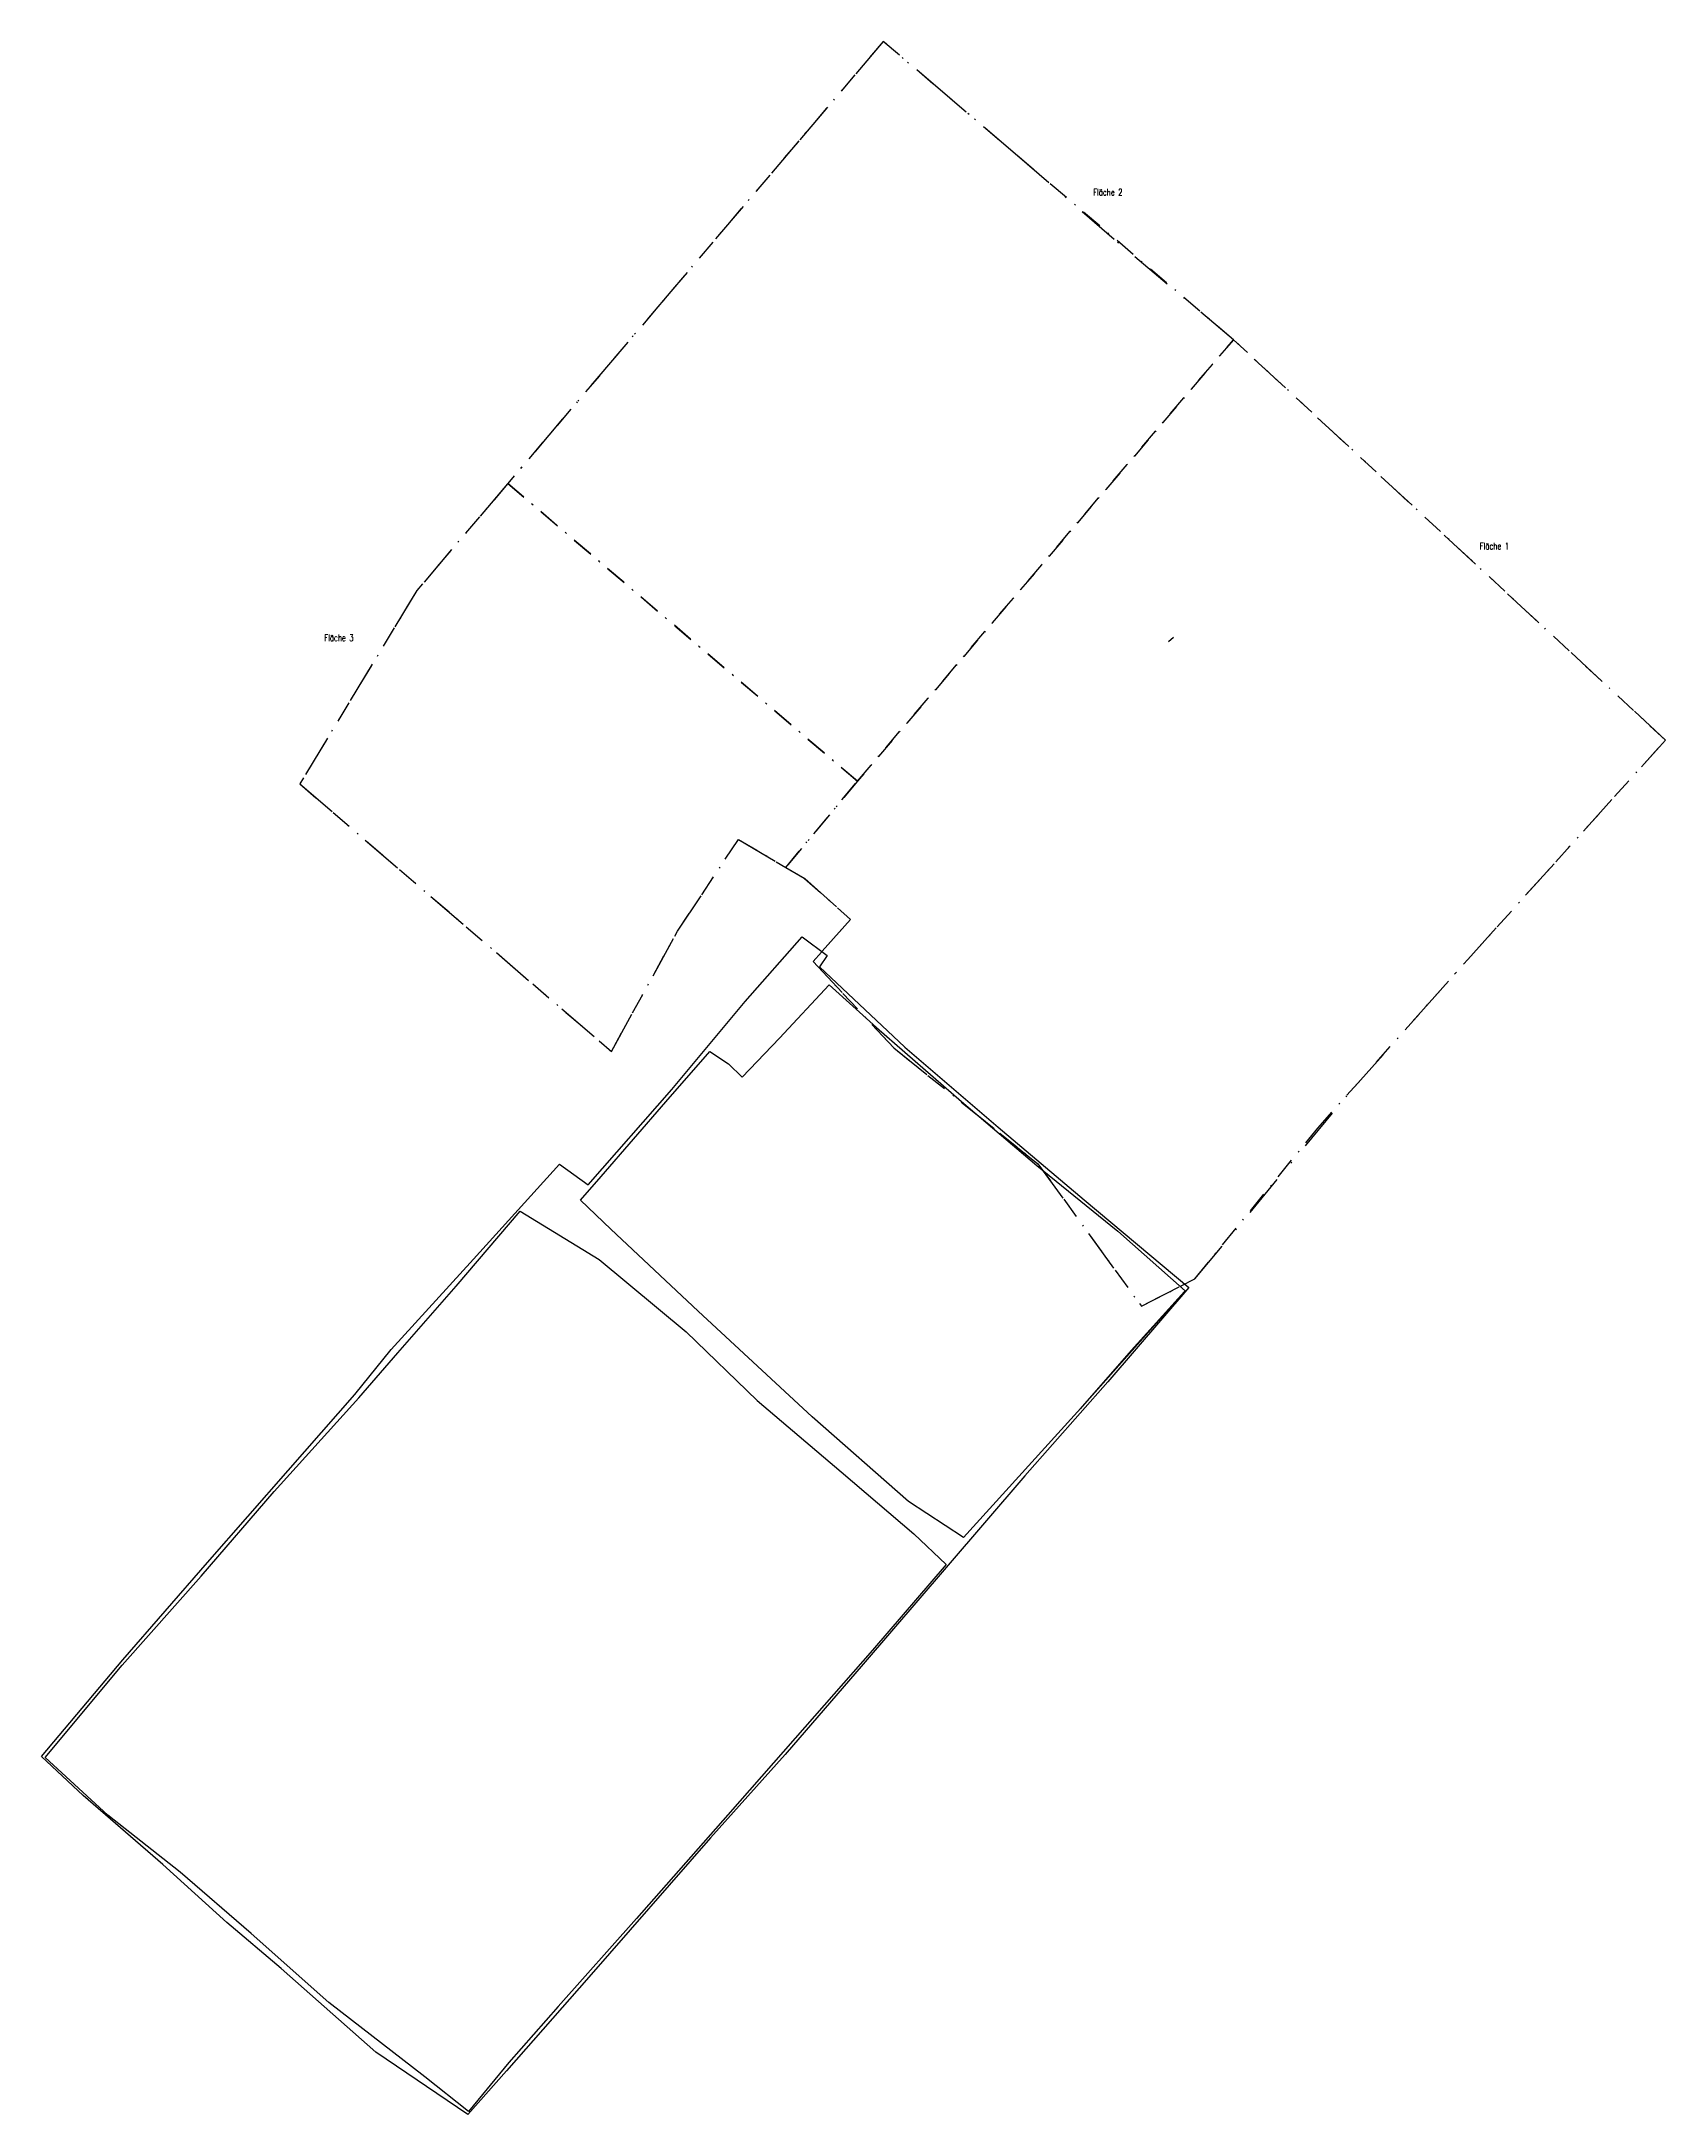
# Model space of a CAD drawing. Header units: metres. Extents: x 4462692 to 4462813, y 5793999 to 5794154.
import ezdxf

# ---------------------------------------------------------------- set-up
doc = ezdxf.new("R2010")
doc.units = ezdxf.units.M
doc.linetypes.add('STRICHPUNKT', pattern=[25.399999999999995, 12.7, -6.349999999999999, 0, -6.349999999999999])
doc.linetypes.add('STRICHPUNKTX2', pattern=[50.8, 25.4, -12.7, 0, -12.7])
for name, color, linetype in [('Flächengrenzen', 1, 'Continuous'), ('GGok', 50, 'Continuous'), ('GGuk', 5, 'Continuous'), ('Grabungsgrenze', 102, 'STRICHPUNKTX2')]:
    doc.layers.add(name, color=color, linetype=linetype)
doc.styles.add('ROMANS', font='ROMANS.shx', dxfattribs={"width": 0.75})

msp = doc.modelspace()

# ---------------------------------------------------------------- linework, layer by layer
at = {"layer": 'Flächengrenzen', "linetype": 'STRICHPUNKT', "ltscale": 0.125, "elevation": 52.20604729101562}
msp.add_lwpolyline([(4462726.946180135, 5794121.278952046), (4462753.060954274, 5794099.048217193), (4462781.134292995, 5794132.022746238), (4462754.987396325, 5794154.293146725)], close=True, dxfattribs=at)
at = {"layer": 'Flächengrenzen', "linetype": 'STRICHPUNKT', "ltscale": 0.125, "extrusion": (0.0052257869319254, 0.0159285599688569, 0.9998594761906598)}
for points, elevation in [([(-2434188.057340569, -6895576.564276193), (-2434189.662469127, -6895576.212089971), (-2434193.875100779, -6895574.381464728), (-2434192.187789481, -6895570.530456454), (-2434199.926229467, -6895566.270976843), (-2434206.38964229, -6895563.834613588), (-2434212.853055116, -6895561.398250333), (-2434223.517012133, -6895553.698790531), (-2434223.517012133, -6895553.698790531), (-2434226.672809316, -6895556.895610889), (-2434231.884430013, -6895570.452308188), (-2434238.603793206, -6895585.914816256), (-2434247.530232919, -6895606.078540496), (-2434207.542706095, -6895624.437306605), (-2434191.147118973, -6895584.348877421), (-2434188.057340569, -6895576.564276193)], 115666.1395318161), ([(-2434159.399127954, -6895597.33132785), (-2434155.444996381, -6895587.631916323), (-2434151.631965571, -6895571.17401735), (-2434179.972000374, -6895559.445580712), (-2434181.868468463, -6895569.509578762), (-2434184.049071919, -6895577.443742821), (-2434188.05734057, -6895576.564276193), (-2434191.147118974, -6895584.348877421), (-2434159.399127954, -6895597.33132785)], 115666.1395318162)]:
    msp.add_lwpolyline(points, close=True, dxfattribs=dict(at, elevation=elevation))
at = {"layer": 'Flächengrenzen', "elevation": 51.17104729101562}
msp.add_lwpolyline([(4462776.288470521, 5794109.479141019), (4462776.671973014, 5794109.795765287)], dxfattribs=at)
at = {"layer": 'GGok'}
msp.add_polyline3d([(4462724.374334056, 5794063.357787609, 52.8397), (4462730.816514985, 5794070.44944222, 52.697), (4462732.943356644, 5794068.905841754, 52.7491), (4462739.186277615, 5794076.03837472, 52.8671), (4462744.685142487, 5794082.607133333, 52.73369999999999), (4462748.936477559, 5794087.423404622, 52.644), (4462750.802530664, 5794086.028259608, 52.6698), (4462750.218652733, 5794085.194884727, 52.60139999999999), (4462756.601058965, 5794079.178645601, 52.6552), (4462763.55866345, 5794073.206536884, 52.6963), (4462769.998189664, 5794067.797050068, 52.7061), (4462777.816929781, 5794061.251197547, 52.64269999999999), (4462771.762260671, 5794054.207045783, 52.651), (4462765.549432479, 5794047.177570689, 52.9326), (4462759.697810051, 5794040.330263775, 53.0274), (4462753.496505823, 5794033.111721236, 52.9272), (4462747.659325363, 5794026.355147336, 53.0207), (4462742.081913492, 5794020.130333803, 53.0679), (4462732.99178857, 5794009.725717699, 53.4017), (4462726.854134267, 5794002.728921903, 53.37939999999999), (4462723.967373754, 5793999.478170629, 53.4377), (4462723.962841129, 5793999.477330803, 53.4303), (4462717.082679041, 5794004.140314788, 53.23789999999999), (4462710.026214337, 5794010.380653177, 53.2479), (4462705.97530359, 5794013.818757533, 53.2535), (4462701.176234767, 5794018.162144576, 53.2271), (4462695.233322572, 5794023.290983771, 53.229), (4462692.120014175, 5794026.221983134, 53.268), (4462698.194016235, 5794033.438886068, 53.2864), (4462704.530203929, 5794040.691011502, 53.3545), (4462710.533961638, 5794047.562451718, 53.2567), (4462715.531631148, 5794053.239467289, 53.0777), (4462718.23607856, 5794056.59811821, 52.982)], close=True, dxfattribs=at)
msp.add_polyline3d([(4462724.374334056, 5794063.357787609, 52.8397), (4462730.816514985, 5794070.44944222, 52.697), (4462732.943356644, 5794068.905841754, 52.7491), (4462739.186277615, 5794076.03837472, 52.8671), (4462744.685142487, 5794082.607133333, 52.73369999999999), (4462748.936477559, 5794087.423404622, 52.644), (4462750.802530664, 5794086.028259608, 52.6698), (4462750.218652733, 5794085.194884727, 52.60139999999999), (4462756.601058965, 5794079.178645601, 52.6552), (4462763.55866345, 5794073.206536884, 52.6963), (4462769.998189664, 5794067.797050068, 52.7061), (4462777.816929781, 5794061.251197547, 52.64269999999999), (4462771.762260671, 5794054.207045783, 52.651), (4462765.549432479, 5794047.177570689, 52.9326), (4462759.697810051, 5794040.330263775, 53.0274), (4462753.496505823, 5794033.111721236, 52.9272), (4462747.659325363, 5794026.355147336, 53.0207), (4462742.081913492, 5794020.130333803, 53.0679), (4462732.99178857, 5794009.725717699, 53.4017), (4462726.854134267, 5794002.728921903, 53.37939999999999), (4462723.967373754, 5793999.478170629, 53.4377), (4462723.962841129, 5793999.477330803, 53.4303), (4462717.082679041, 5794004.140314788, 53.23789999999999), (4462710.026214337, 5794010.380653177, 53.2479), (4462705.97530359, 5794013.818757533, 53.2535), (4462701.176234767, 5794018.162144576, 53.2271), (4462695.233322572, 5794023.290983771, 53.229), (4462692.120014175, 5794026.221983134, 53.268), (4462698.194016235, 5794033.438886068, 53.2864), (4462704.530203929, 5794040.691011502, 53.3545), (4462710.533961638, 5794047.562451718, 53.2567), (4462715.531631148, 5794053.239467289, 53.0777), (4462718.23607856, 5794056.59811821, 52.982)], close=True, dxfattribs=at)
at = {"layer": 'GGuk'}
for points in [[(4462732.375119656, 5794067.76951787, 52.2341), (4462733.916575453, 5794069.53783416, 52.208), (4462738.754522877, 5794075.095325443, 51.9788), (4462742.032958051, 5794078.87352572, 51.966), (4462743.437767556, 5794077.93729036, 51.9095), (4462744.455363576, 5794076.936915114, 51.90319999999999), (4462747.243710965, 5794079.859717386, 51.8771), (4462750.943610958, 5794083.837944618, 51.8759), (4462754.491131958, 5794080.646995054, 51.8129), (4462760.82727837, 5794075.132167286, 51.97589999999999), (4462766.446914198, 5794070.342887156, 52.0747), (4462772.504813449, 5794065.452629157, 52.2717), (4462777.53803607, 5794060.99096596, 52.1781), (4462770.206306376, 5794052.748158068, 52.2273), (4462760.970243762, 5794042.561457108, 52.41789999999999), (4462756.875932781, 5794045.257737804, 52.50849999999999), (4462749.691240951, 5794051.576980025, 52.3746), (4462741.154589945, 5794059.482900762, 52.25929999999999), (4462734.632750978, 5794065.599858722, 52.1326)], [(4462718.731610946, 5794056.357946386, 52.27409999999999), (4462723.09287004, 5794061.331459239, 52.2004), (4462727.872560015, 5794066.932363303, 52.5694), (4462733.762293705, 5794063.326575074, 52.174), (4462740.265410007, 5794057.939711931, 52.3117), (4462745.561757745, 5794052.79919698, 52.29449999999999), (4462751.834139939, 5794047.472776388, 52.59789999999999), (4462757.267501481, 5794042.837125099, 52.47209999999999), (4462759.689842618, 5794040.550872954, 52.6191), (4462754.175911222, 5794034.164403123, 52.52439999999999), (4462748.413842071, 5794027.59658086, 52.5662), (4462743.376749528, 5794021.850455561, 52.5934), (4462736.569781731, 5794014.125720244, 52.6271), (4462730.705512988, 5794007.53456274, 52.7577), (4462727.032513872, 5794003.367246871, 52.69639999999999), (4462724.009087928, 5793999.70302104, 52.7734), (4462720.759818559, 5794002.285305586, 52.812), (4462713.582265451, 5794007.835511206, 52.9427), (4462707.780777273, 5794013.007535443, 52.9273), (4462702.470237221, 5794017.577871098, 52.9549), (4462697.065283306, 5794021.842730091, 52.849), (4462692.392629525, 5794026.148535531, 52.7805), (4462698.142260028, 5794033.033530206, 52.6494), (4462704.045836754, 5794039.670246711, 52.61829999999999), (4462709.487992281, 5794045.994362114, 52.5984), (4462715.81138376, 5794053.012153901, 52.3841)]]:
    msp.add_polyline3d(points, close=True, dxfattribs=at)
msp.add_polyline3d([(4462777.4919926, 5794060.928843348, 52.1381), (4462773.509048687, 5794056.524887623, 52.2231), (4462769.701151566, 5794052.183681164, 52.2524), (4462769.701151566, 5794052.183681164, 52.2524), (4462769.701151566, 5794052.183681164, 52.2524), (4462769.701151566, 5794052.183681164, 52.2524), (4462769.701151566, 5794052.183681164, 52.2524), (4462769.701151566, 5794052.183681164, 52.2524)], dxfattribs=at)
at = {"layer": 'Grabungsgrenze', "linetype": 'STRICHPUNKT', "ltscale": 0.25, "extrusion": (0.0052257869319254, 0.0159285599688569, 0.9998594761906598), "elevation": 115666.1395318162}
msp.add_lwpolyline([(-2434247.530232922, -6895606.078540501), (-2434207.542706097, -6895624.437306608), (-2434196.756586842, -6895628.77354196), (-2434187.945192682, -6895632.45740903), (-2434175.751821678, -6895637.447434158), (-2434172.079705773, -6895628.439071706), (-2434166.657151827, -6895615.136569126), (-2434159.389753434, -6895597.308332334), (-2434155.444996382, -6895587.631916328), (-2434151.631965572, -6895571.174017353), (-2434179.972000374, -6895559.445580714), (-2434181.868468463, -6895569.509578764), (-2434184.04907192, -6895577.443742825), (-2434188.05734057, -6895576.564276198), (-2434189.664223279, -6895576.211327697), (-2434193.874879119, -6895574.381561053), (-2434192.187789483, -6895570.530456458), (-2434199.926229467, -6895566.270976847), (-2434209.621348705, -6895562.616431964), (-2434212.853055117, -6895561.398250338), (-2434223.517012135, -6895553.698790537), (-2434226.672809318, -6895556.895610893), (-2434233.542612047, -6895574.268094346), (-2434238.603793207, -6895585.91481626)], close=True, dxfattribs=at)

# ---------------------------------------------------------------- texts
at = {"layer": 'Flächengrenzen', "style": 'ROMANS', "width": 0.75}
for s, p in [('Fläche 2', (4462770.666328709, 5794142.78751383, -0.0079527089843765)), ('Fläche 1', (4462799.538234905, 5794116.357994531, -0.0079527089843765)), ('Fläche 3', (4462713.241429782, 5794109.511579249, -0.0079527089843765))]:
    msp.add_text(s, height=0.5, dxfattribs=at).set_placement(p)

doc.saveas('drawing.dxf')
